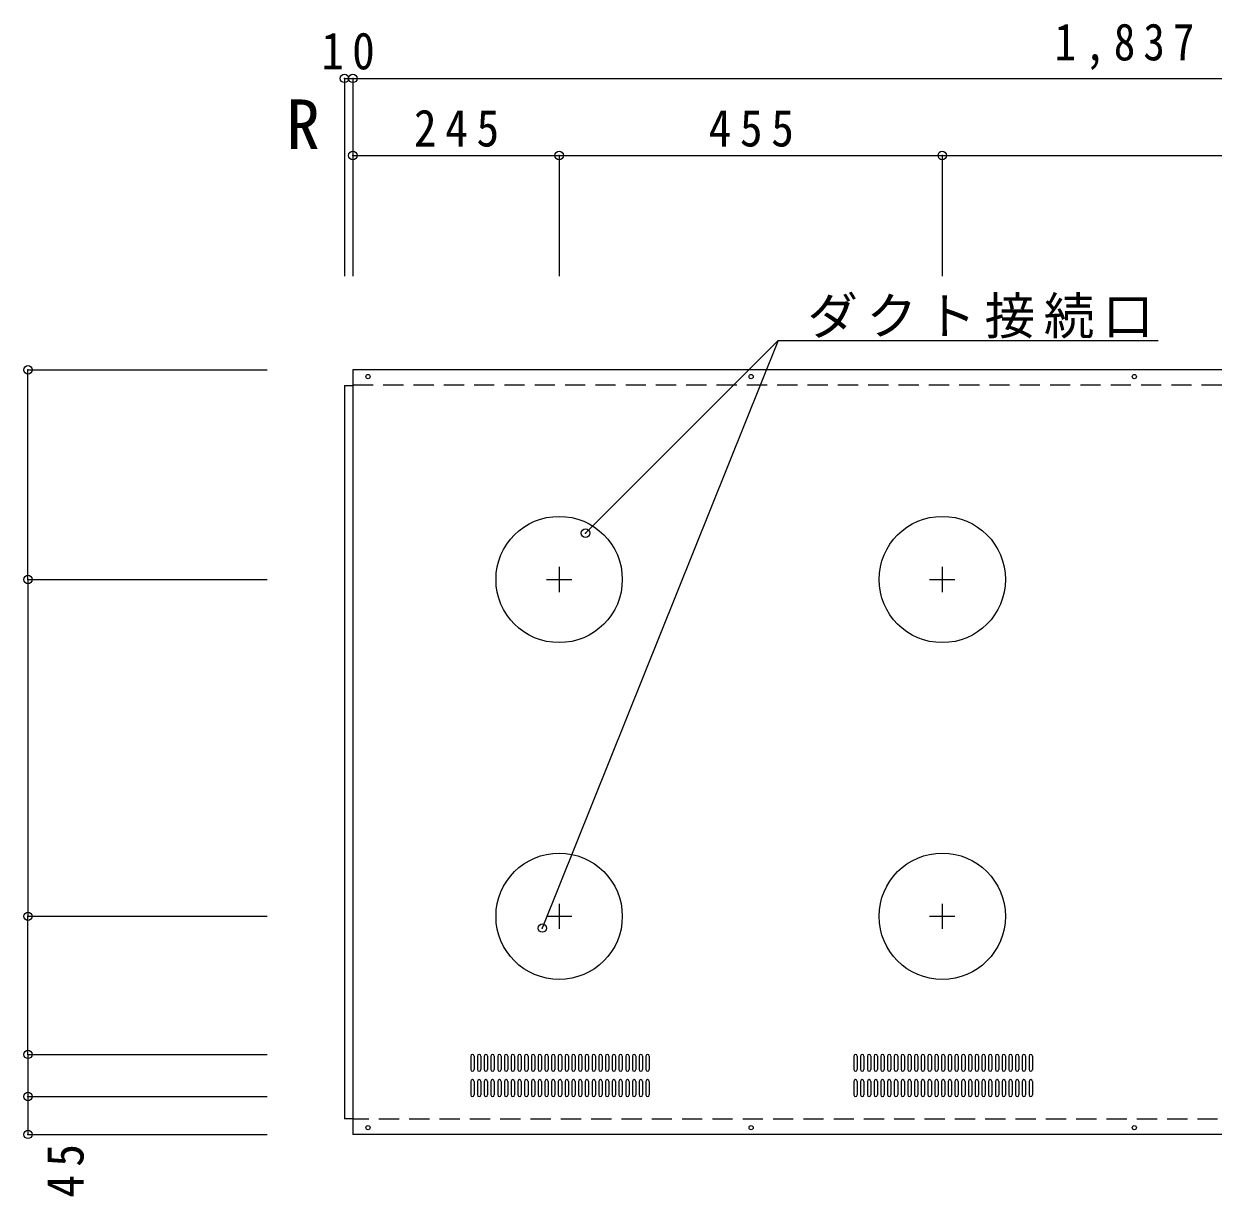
# Model space of a CAD drawing. Units: millimetres at full size, sheet at 1:20. Extents: x -3527 to 4553, y -2654 to 2966.
# Drawn here: x 433 to 1846, y -188 to 1205 of the extents above; entities that cross this region are included whole.
import ezdxf
from ezdxf.enums import TextEntityAlignment as Align

# ---------------------------------------------------------------- set-up
doc = ezdxf.new("R2010")
doc.units = ezdxf.units.MM
doc.header["$LTSCALE"] = 20
doc.header["$PDMODE"] = 32
doc.header["$PDSIZE"] = 10
doc.linetypes.add('CHAIN1', pattern=[8, 5, -1, 1, -1])
doc.linetypes.add('DASHED1', pattern=[1.8, 1.2, -0.6])
doc.layers.add('0-0', color=4, linetype='Continuous')
doc.styles.add('ＭＳ ゴシック', font='')
doc.styles.get('ＭＳ ゴシック').set_extended_font_data('MS Gothic')

msp = doc.modelspace()

# ---------------------------------------------------------------- linework, layer by layer
at = {"layer": '0-0'}
for p, q in [((814.2, 1139.78), (824.2, 1139.78)), ((814.2, 1139.78), (814.2, 905.06)), ((824.2, 1139.78), (824.2, 905.06)), ((824.2, 1139.78), (2661.2, 1139.78)), ((824.2, 1048.14), (824.2, 905.06)), ((824.2, 1048.14), (1069.2, 1048.14)), ((824.2, 1048.14), (824.2, 905.06)), ((1069.2, 1048.14), (1069.2, 905.06)), ((1069.2, 1048.14), (1524.2, 1048.14)), ((1524.2, 1048.14), (1524.2, 905.06)), ((1524.2, 1048.14), (2661.2, 1048.14)), ((1524.2, 1048.14), (1524.2, 905.06)), ((1329.26, 828.48), (1049.21, 130.69)), ((1100.43, 599.65), (1329.26, 828.48)), ((1329.26, 828.48), (1780.72, 828.48)), ((438.41, 793.63), (722.42, 793.63)), ((438.41, 544.63), (438.41, 793.63)), ((438.41, 793.63), (722.42, 793.63)), ((438.41, 544.63), (722.42, 544.63)), ((438.41, 544.63), (438.41, 144.63)), ((438.41, 544.63), (722.42, 544.63)), ((438.41, 544.63), (722.42, 544.63)), ((438.41, 144.63), (722.42, 144.63)), ((438.41, -19.37), (438.41, 144.63)), ((438.41, 144.63), (722.42, 144.63)), ((438.41, -19.37), (722.42, -19.37)), ((438.41, -19.37), (722.42, -19.37)), ((438.41, -19.37), (722.42, -19.37)), ((964.2, -21.37), (964.2, -37.37)), ((968.2, -21.37), (968.2, -37.37)), ((972.2, -21.37), (972.2, -37.37)), ((976.2, -21.37), (976.2, -37.37)), ((980.2, -21.37), (980.2, -37.37)), ((984.2, -21.37), (984.2, -37.37)), ((988.2, -21.37), (988.2, -37.37)), ((992.2, -21.37), (992.2, -37.37)), ((996.2, -21.37), (996.2, -37.37)), ((1000.2, -21.37), (1000.2, -37.37)), ((1004.2, -21.37), (1004.2, -37.37)), ((1008.2, -21.37), (1008.2, -37.37)), ((1012.2, -21.37), (1012.2, -37.37)), ((1016.2, -21.37), (1016.2, -37.37)), ((1020.2, -21.37), (1020.2, -37.37)), ((1024.2, -21.37), (1024.2, -37.37)), ((1028.2, -21.37), (1028.2, -37.37)), ((1032.2, -21.37), (1032.2, -37.37)), ((1036.2, -21.37), (1036.2, -37.37)), ((1040.2, -21.37), (1040.2, -37.37)), ((1044.2, -21.37), (1044.2, -37.37)), ((1048.2, -21.37), (1048.2, -37.37)), ((1052.2, -21.37), (1052.2, -37.37)), ((1056.2, -21.37), (1056.2, -37.37)), ((1060.2, -21.37), (1060.2, -37.37)), ((1064.2, -21.37), (1064.2, -37.37)), ((1068.2, -21.37), (1068.2, -37.37)), ((1072.2, -21.37), (1072.2, -37.37)), ((1076.2, -21.37), (1076.2, -37.37)), ((1080.2, -21.37), (1080.2, -37.37)), ((1084.2, -21.37), (1084.2, -37.37)), ((1088.2, -21.37), (1088.2, -37.37)), ((1092.2, -21.37), (1092.2, -37.37)), ((1096.2, -21.37), (1096.2, -37.37)), ((1100.2, -21.37), (1100.2, -37.37)), ((1104.2, -21.37), (1104.2, -37.37)), ((1108.2, -21.37), (1108.2, -37.37)), ((1112.2, -21.37), (1112.2, -37.37)), ((1116.2, -21.37), (1116.2, -37.37)), ((1120.2, -21.37), (1120.2, -37.37)), ((1124.2, -21.37), (1124.2, -37.37)), ((1128.2, -21.37), (1128.2, -37.37)), ((1132.2, -21.37), (1132.2, -37.37)), ((1136.2, -21.37), (1136.2, -37.37)), ((1140.2, -21.37), (1140.2, -37.37)), ((1144.2, -21.37), (1144.2, -37.37)), ((1148.2, -21.37), (1148.2, -37.37)), ((1152.2, -21.37), (1152.2, -37.37)), ((1156.2, -21.37), (1156.2, -37.37)), ((1160.2, -21.37), (1160.2, -37.37)), ((1164.2, -21.37), (1164.2, -37.37)), ((1168.2, -21.37), (1168.2, -37.37)), ((1172.2, -21.37), (1172.2, -37.37)), ((1176.2, -21.37), (1176.2, -37.37)), ((1419.2, -21.37), (1419.2, -37.37)), ((1423.2, -21.37), (1423.2, -37.37)), ((1427.2, -21.37), (1427.2, -37.37)), ((1431.2, -21.37), (1431.2, -37.37)), ((1435.2, -21.37), (1435.2, -37.37)), ((1439.2, -21.37), (1439.2, -37.37)), ((1443.2, -21.37), (1443.2, -37.37)), ((1447.2, -21.37), (1447.2, -37.37)), ((1451.2, -21.37), (1451.2, -37.37)), ((1455.2, -21.37), (1455.2, -37.37)), ((1459.2, -21.37), (1459.2, -37.37)), ((1463.2, -21.37), (1463.2, -37.37)), ((1467.2, -21.37), (1467.2, -37.37)), ((1471.2, -21.37), (1471.2, -37.37)), ((1475.2, -21.37), (1475.2, -37.37)), ((1479.2, -21.37), (1479.2, -37.37)), ((1483.2, -21.37), (1483.2, -37.37)), ((1487.2, -21.37), (1487.2, -37.37)), ((1491.2, -21.37), (1491.2, -37.37)), ((1495.2, -21.37), (1495.2, -37.37)), ((1499.2, -21.37), (1499.2, -37.37)), ((1503.2, -21.37), (1503.2, -37.37)), ((1507.2, -21.37), (1507.2, -37.37)), ((1511.2, -21.37), (1511.2, -37.37)), ((1515.2, -21.37), (1515.2, -37.37)), ((1519.2, -21.37), (1519.2, -37.37)), ((1523.2, -21.37), (1523.2, -37.37)), ((1527.2, -21.37), (1527.2, -37.37)), ((1531.2, -21.37), (1531.2, -37.37)), ((1535.2, -21.37), (1535.2, -37.37)), ((1539.2, -21.37), (1539.2, -37.37)), ((1543.2, -21.37), (1543.2, -37.37)), ((1547.2, -21.37), (1547.2, -37.37)), ((1551.2, -21.37), (1551.2, -37.37)), ((1555.2, -21.37), (1555.2, -37.37)), ((1559.2, -21.37), (1559.2, -37.37)), ((1563.2, -21.37), (1563.2, -37.37)), ((1567.2, -21.37), (1567.2, -37.37)), ((1571.2, -21.37), (1571.2, -37.37)), ((1575.2, -21.37), (1575.2, -37.37)), ((1579.2, -21.37), (1579.2, -37.37)), ((1583.2, -21.37), (1583.2, -37.37)), ((1587.2, -21.37), (1587.2, -37.37)), ((1591.2, -21.37), (1591.2, -37.37)), ((1595.2, -21.37), (1595.2, -37.37)), ((1599.2, -21.37), (1599.2, -37.37)), ((1603.2, -21.37), (1603.2, -37.37)), ((1607.2, -21.37), (1607.2, -37.37)), ((1611.2, -21.37), (1611.2, -37.37)), ((1615.2, -21.37), (1615.2, -37.37)), ((1619.2, -21.37), (1619.2, -37.37)), ((1623.2, -21.37), (1623.2, -37.37)), ((1627.2, -21.37), (1627.2, -37.37)), ((1631.2, -21.37), (1631.2, -37.37)), ((964.2, -51.37), (964.2, -67.37)), ((968.2, -51.37), (968.2, -67.37)), ((972.2, -51.37), (972.2, -67.37)), ((976.2, -51.37), (976.2, -67.37)), ((980.2, -51.37), (980.2, -67.37)), ((984.2, -51.37), (984.2, -67.37)), ((988.2, -51.37), (988.2, -67.37)), ((992.2, -51.37), (992.2, -67.37)), ((996.2, -51.37), (996.2, -67.37)), ((1000.2, -51.37), (1000.2, -67.37)), ((1004.2, -51.37), (1004.2, -67.37)), ((1008.2, -51.37), (1008.2, -67.37)), ((1012.2, -51.37), (1012.2, -67.37)), ((1016.2, -51.37), (1016.2, -67.37)), ((1020.2, -51.37), (1020.2, -67.37)), ((1024.2, -51.37), (1024.2, -67.37)), ((1028.2, -51.37), (1028.2, -67.37)), ((1032.2, -51.37), (1032.2, -67.37)), ((1036.2, -51.37), (1036.2, -67.37)), ((1040.2, -51.37), (1040.2, -67.37)), ((1044.2, -51.37), (1044.2, -67.37)), ((1048.2, -51.37), (1048.2, -67.37)), ((1052.2, -51.37), (1052.2, -67.37)), ((1056.2, -51.37), (1056.2, -67.37)), ((1060.2, -51.37), (1060.2, -67.37)), ((1064.2, -51.37), (1064.2, -67.37)), ((1068.2, -51.37), (1068.2, -67.37)), ((1072.2, -51.37), (1072.2, -67.37)), ((1076.2, -51.37), (1076.2, -67.37)), ((1080.2, -51.37), (1080.2, -67.37)), ((1084.2, -51.37), (1084.2, -67.37)), ((1088.2, -51.37), (1088.2, -67.37)), ((1092.2, -51.37), (1092.2, -67.37)), ((1096.2, -51.37), (1096.2, -67.37)), ((1100.2, -51.37), (1100.2, -67.37)), ((1104.2, -51.37), (1104.2, -67.37)), ((1108.2, -51.37), (1108.2, -67.37)), ((1112.2, -51.37), (1112.2, -67.37)), ((1116.2, -51.37), (1116.2, -67.37)), ((1120.2, -51.37), (1120.2, -67.37)), ((1124.2, -51.37), (1124.2, -67.37)), ((1128.2, -51.37), (1128.2, -67.37)), ((1132.2, -51.37), (1132.2, -67.37)), ((1136.2, -51.37), (1136.2, -67.37)), ((1140.2, -51.37), (1140.2, -67.37)), ((1144.2, -51.37), (1144.2, -67.37)), ((1148.2, -51.37), (1148.2, -67.37)), ((1152.2, -51.37), (1152.2, -67.37)), ((1156.2, -51.37), (1156.2, -67.37)), ((1160.2, -51.37), (1160.2, -67.37)), ((1164.2, -51.37), (1164.2, -67.37)), ((1168.2, -51.37), (1168.2, -67.37)), ((1172.2, -51.37), (1172.2, -67.37)), ((1176.2, -51.37), (1176.2, -67.37)), ((1419.2, -51.37), (1419.2, -67.37)), ((1423.2, -51.37), (1423.2, -67.37)), ((1427.2, -51.37), (1427.2, -67.37)), ((1431.2, -51.37), (1431.2, -67.37)), ((1435.2, -51.37), (1435.2, -67.37)), ((1439.2, -51.37), (1439.2, -67.37)), ((1443.2, -51.37), (1443.2, -67.37)), ((1447.2, -51.37), (1447.2, -67.37)), ((1451.2, -51.37), (1451.2, -67.37)), ((1455.2, -51.37), (1455.2, -67.37)), ((1459.2, -51.37), (1459.2, -67.37)), ((1463.2, -51.37), (1463.2, -67.37)), ((1467.2, -51.37), (1467.2, -67.37)), ((1471.2, -51.37), (1471.2, -67.37)), ((1475.2, -51.37), (1475.2, -67.37)), ((1479.2, -51.37), (1479.2, -67.37)), ((1483.2, -51.37), (1483.2, -67.37)), ((1487.2, -51.37), (1487.2, -67.37)), ((1491.2, -51.37), (1491.2, -67.37)), ((1495.2, -51.37), (1495.2, -67.37)), ((1499.2, -51.37), (1499.2, -67.37)), ((1503.2, -51.37), (1503.2, -67.37)), ((1507.2, -51.37), (1507.2, -67.37)), ((1511.2, -51.37), (1511.2, -67.37)), ((1515.2, -51.37), (1515.2, -67.37)), ((1519.2, -51.37), (1519.2, -67.37)), ((1523.2, -51.37), (1523.2, -67.37)), ((1527.2, -51.37), (1527.2, -67.37)), ((1531.2, -51.37), (1531.2, -67.37)), ((1535.2, -51.37), (1535.2, -67.37)), ((1539.2, -51.37), (1539.2, -67.37)), ((1543.2, -51.37), (1543.2, -67.37)), ((1547.2, -51.37), (1547.2, -67.37)), ((1551.2, -51.37), (1551.2, -67.37)), ((1555.2, -51.37), (1555.2, -67.37)), ((1559.2, -51.37), (1559.2, -67.37)), ((1563.2, -51.37), (1563.2, -67.37)), ((1567.2, -51.37), (1567.2, -67.37)), ((1571.2, -51.37), (1571.2, -67.37)), ((1575.2, -51.37), (1575.2, -67.37)), ((1579.2, -51.37), (1579.2, -67.37)), ((1583.2, -51.37), (1583.2, -67.37)), ((1587.2, -51.37), (1587.2, -67.37)), ((1591.2, -51.37), (1591.2, -67.37)), ((1595.2, -51.37), (1595.2, -67.37)), ((1599.2, -51.37), (1599.2, -67.37)), ((1603.2, -51.37), (1603.2, -67.37)), ((1607.2, -51.37), (1607.2, -67.37)), ((1611.2, -51.37), (1611.2, -67.37)), ((1615.2, -51.37), (1615.2, -67.37)), ((1619.2, -51.37), (1619.2, -67.37)), ((1623.2, -51.37), (1623.2, -67.37)), ((1627.2, -51.37), (1627.2, -67.37)), ((1631.2, -51.37), (1631.2, -67.37)), ((438.41, -69.37), (722.42, -69.37)), ((438.41, -69.37), (438.41, -114.37)), ((438.41, -114.37), (722.42, -114.37))]:
    msp.add_line(p, q, dxfattribs=at)
at = {"layer": '0-0', "color": 7}
for p, q in [((2661.2, 793.63), (824.2, 793.63)), ((824.2, 793.63), (824.2, 775.13)), ((814.2, 775.13), (814.2, -95.87)), ((824.2, -95.87), (824.2, -114.37)), ((2661.2, -114.37), (824.2, -114.37))]:
    msp.add_line(p, q, dxfattribs=at)
at = {"layer": '0-0', "color": 7, "linetype": 'DASHED1'}
for p, q in [((824.2, 775.63), (2643.2, 775.63)), ((2643.2, -96.37), (824.2, -96.37))]:
    msp.add_line(p, q, dxfattribs=at)
at = {"layer": '0-0', "linetype": 'CHAIN1'}
for p, q in [((1069.2, 559.63), (1069.2, 529.63)), ((1524.2, 559.63), (1524.2, 529.63)), ((1054.2, 544.63), (1084.2, 544.63)), ((1509.2, 544.63), (1539.2, 544.63)), ((1069.2, 159.63), (1069.2, 129.63)), ((1524.2, 159.63), (1524.2, 129.63)), ((1054.2, 144.63), (1084.2, 144.63)), ((1509.2, 144.63), (1539.2, 144.63))]:
    msp.add_line(p, q, dxfattribs=at)
at = {"layer": '0-0', "color": 7}
msp.add_lwpolyline([(814.2, 775.13), (824.2, 775.13), (824.2, -95.87), (814.2, -95.87)], dxfattribs=at)
at = {"layer": '0-0'}
msp.add_lwpolyline([(438.41, -19.37), (438.41, -39.37), (438.41, -49.37), (438.41, -69.37)], dxfattribs=at)
for centre, radius in [((842.2, 785.63), 2.5), ((1297.2, 785.63), 2.5), ((1752.2, 785.63), 2.5), ((1069.2, 544.63), 75), ((1524.2, 544.63), 75), ((1069.2, 144.63), 75), ((1524.2, 144.63), 75), ((842.2, -106.37), 2.5), ((1297.2, -106.37), 2.5), ((1752.2, -106.37), 2.5)]:
    msp.add_circle(centre, radius, dxfattribs=at)
for centre, start, end in [((966.2, -21.37), 0, 180), ((974.2, -21.37), 0, 180), ((982.2, -21.37), 0, 180), ((990.2, -21.37), 0, 180), ((998.2, -21.37), 0, 180), ((1006.2, -21.37), 0, 180), ((1014.2, -21.37), 0, 180), ((1022.2, -21.37), 0, 180), ((1030.2, -21.37), 0, 180), ((1038.2, -21.37), 0, 180), ((1046.2, -21.37), 0, 180), ((1054.2, -21.37), 0, 180), ((1062.2, -21.37), 0, 180), ((1070.2, -21.37), 0, 180), ((1078.2, -21.37), 0, 180), ((1086.2, -21.37), 0, 180), ((1094.2, -21.37), 0, 180), ((1102.2, -21.37), 0, 180), ((1110.2, -21.37), 0, 180), ((1118.2, -21.37), 0, 180), ((1126.2, -21.37), 0, 180), ((1134.2, -21.37), 0, 180), ((1142.2, -21.37), 0, 180), ((1150.2, -21.37), 0, 180), ((1158.2, -21.37), 0, 180), ((1166.2, -21.37), 0, 180), ((1174.2, -21.37), 0, 180), ((1421.2, -21.37), 0, 180), ((1429.2, -21.37), 0, 180), ((1437.2, -21.37), 0, 180), ((1445.2, -21.37), 0, 180), ((1453.2, -21.37), 0, 180), ((1461.2, -21.37), 0, 180), ((1469.2, -21.37), 0, 180), ((1477.2, -21.37), 0, 180), ((1485.2, -21.37), 0, 180), ((1493.2, -21.37), 0, 180), ((1501.2, -21.37), 0, 180), ((1509.2, -21.37), 0, 180), ((1517.2, -21.37), 0, 180), ((1525.2, -21.37), 0, 180), ((1533.2, -21.37), 0, 180), ((1541.2, -21.37), 0, 180), ((1549.2, -21.37), 0, 180), ((1557.2, -21.37), 0, 180), ((1565.2, -21.37), 0, 180), ((1573.2, -21.37), 0, 180), ((1581.2, -21.37), 0, 180), ((1589.2, -21.37), 0, 180), ((1597.2, -21.37), 0, 180), ((1605.2, -21.37), 0, 180), ((1613.2, -21.37), 0, 180), ((1621.2, -21.37), 0, 180), ((1629.2, -21.37), 0, 180), ((966.2, -37.37), 180, 0), ((974.2, -37.37), 180, 0), ((982.2, -37.37), 180, 0), ((990.2, -37.37), 180, 0), ((998.2, -37.37), 180, 0), ((1006.2, -37.37), 180, 0), ((1014.2, -37.37), 180, 0), ((1022.2, -37.37), 180, 0), ((1030.2, -37.37), 180, 0), ((1038.2, -37.37), 180, 0), ((1046.2, -37.37), 180, 0), ((1054.2, -37.37), 180, 0), ((1062.2, -37.37), 180, 0), ((1070.2, -37.37), 180, 0), ((1078.2, -37.37), 180, 0), ((1086.2, -37.37), 180, 0), ((1094.2, -37.37), 180, 0), ((1102.2, -37.37), 180, 0), ((1110.2, -37.37), 180, 0), ((1118.2, -37.37), 180, 0), ((1126.2, -37.37), 180, 0), ((1134.2, -37.37), 180, 0), ((1142.2, -37.37), 180, 0), ((1150.2, -37.37), 180, 0), ((1158.2, -37.37), 180, 0), ((1166.2, -37.37), 180, 0), ((1174.2, -37.37), 180, 0), ((1421.2, -37.37), 180, 0), ((1429.2, -37.37), 180, 0), ((1437.2, -37.37), 180, 0), ((1445.2, -37.37), 180, 0), ((1453.2, -37.37), 180, 0), ((1461.2, -37.37), 180, 0), ((1469.2, -37.37), 180, 0), ((1477.2, -37.37), 180, 0), ((1485.2, -37.37), 180, 0), ((1493.2, -37.37), 180, 0), ((1501.2, -37.37), 180, 0), ((1509.2, -37.37), 180, 0), ((1517.2, -37.37), 180, 0), ((1525.2, -37.37), 180, 0), ((1533.2, -37.37), 180, 0), ((1541.2, -37.37), 180, 0), ((1549.2, -37.37), 180, 0), ((1557.2, -37.37), 180, 0), ((1565.2, -37.37), 180, 0), ((1573.2, -37.37), 180, 0), ((1581.2, -37.37), 180, 0), ((1589.2, -37.37), 180, 0), ((1597.2, -37.37), 180, 0), ((1605.2, -37.37), 180, 0), ((1613.2, -37.37), 180, 0), ((1621.2, -37.37), 180, 0), ((1629.2, -37.37), 180, 0), ((966.2, -51.37), 0, 180), ((974.2, -51.37), 0, 180), ((982.2, -51.37), 0, 180), ((990.2, -51.37), 0, 180), ((998.2, -51.37), 0, 180), ((1006.2, -51.37), 0, 180), ((1014.2, -51.37), 0, 180), ((1022.2, -51.37), 0, 180), ((1030.2, -51.37), 0, 180), ((1038.2, -51.37), 0, 180), ((1046.2, -51.37), 0, 180), ((1054.2, -51.37), 0, 180), ((1062.2, -51.37), 0, 180), ((1070.2, -51.37), 0, 180), ((1078.2, -51.37), 0, 180), ((1086.2, -51.37), 0, 180), ((1094.2, -51.37), 0, 180), ((1102.2, -51.37), 0, 180), ((1110.2, -51.37), 0, 180), ((1118.2, -51.37), 0, 180), ((1126.2, -51.37), 0, 180), ((1134.2, -51.37), 0, 180), ((1142.2, -51.37), 0, 180), ((1150.2, -51.37), 0, 180), ((1158.2, -51.37), 0, 180), ((1166.2, -51.37), 0, 180), ((1174.2, -51.37), 0, 180), ((1421.2, -51.37), 0, 180), ((1429.2, -51.37), 0, 180), ((1437.2, -51.37), 0, 180), ((1445.2, -51.37), 0, 180), ((1453.2, -51.37), 0, 180), ((1461.2, -51.37), 0, 180), ((1469.2, -51.37), 0, 180), ((1477.2, -51.37), 0, 180), ((1485.2, -51.37), 0, 180), ((1493.2, -51.37), 0, 180), ((1501.2, -51.37), 0, 180), ((1509.2, -51.37), 0, 180), ((1517.2, -51.37), 0, 180), ((1525.2, -51.37), 0, 180), ((1533.2, -51.37), 0, 180), ((1541.2, -51.37), 0, 180), ((1549.2, -51.37), 0, 180), ((1557.2, -51.37), 0, 180), ((1565.2, -51.37), 0, 180), ((1573.2, -51.37), 0, 180), ((1581.2, -51.37), 0, 180), ((1589.2, -51.37), 0, 180), ((1597.2, -51.37), 0, 180), ((1605.2, -51.37), 0, 180), ((1613.2, -51.37), 0, 180), ((1621.2, -51.37), 0, 180), ((1629.2, -51.37), 0, 180), ((966.2, -67.37), 180, 0), ((974.2, -67.37), 180, 0), ((982.2, -67.37), 180, 0), ((990.2, -67.37), 180, 0), ((998.2, -67.37), 180, 0), ((1006.2, -67.37), 180, 0), ((1014.2, -67.37), 180, 0), ((1022.2, -67.37), 180, 0), ((1030.2, -67.37), 180, 0), ((1038.2, -67.37), 180, 0), ((1046.2, -67.37), 180, 0), ((1054.2, -67.37), 180, 0), ((1062.2, -67.37), 180, 0), ((1070.2, -67.37), 180, 0), ((1078.2, -67.37), 180, 0), ((1086.2, -67.37), 180, 0), ((1094.2, -67.37), 180, 0), ((1102.2, -67.37), 180, 0), ((1110.2, -67.37), 180, 0), ((1118.2, -67.37), 180, 0), ((1126.2, -67.37), 180, 0), ((1134.2, -67.37), 180, 0), ((1142.2, -67.37), 180, 0), ((1150.2, -67.37), 180, 0), ((1158.2, -67.37), 180, 0), ((1166.2, -67.37), 180, 0), ((1174.2, -67.37), 180, 0), ((1421.2, -67.37), 180, 0), ((1429.2, -67.37), 180, 0), ((1437.2, -67.37), 180, 0), ((1445.2, -67.37), 180, 0), ((1453.2, -67.37), 180, 0), ((1461.2, -67.37), 180, 0), ((1469.2, -67.37), 180, 0), ((1477.2, -67.37), 180, 0), ((1485.2, -67.37), 180, 0), ((1493.2, -67.37), 180, 0), ((1501.2, -67.37), 180, 0), ((1509.2, -67.37), 180, 0), ((1517.2, -67.37), 180, 0), ((1525.2, -67.37), 180, 0), ((1533.2, -67.37), 180, 0), ((1541.2, -67.37), 180, 0), ((1549.2, -67.37), 180, 0), ((1557.2, -67.37), 180, 0), ((1565.2, -67.37), 180, 0), ((1573.2, -67.37), 180, 0), ((1581.2, -67.37), 180, 0), ((1589.2, -67.37), 180, 0), ((1597.2, -67.37), 180, 0), ((1605.2, -67.37), 180, 0), ((1613.2, -67.37), 180, 0), ((1621.2, -67.37), 180, 0), ((1629.2, -67.37), 180, 0)]:
    msp.add_arc(centre, 2, start, end, dxfattribs=at)
at = {"layer": '0-0', "color": 5}
for p in [(814.2, 1139.78), (824.2, 1139.78), (824.2, 1048.14), (1069.2, 1048.14), (1524.2, 1048.14), (438.41, 793.63), (1100.43, 599.65), (438.41, 544.63), (438.41, 144.63), (1049.21, 130.69), (438.41, -19.37), (438.41, -69.37), (438.41, -114.37)]:
    msp.add_point(p, dxfattribs=at)

# ---------------------------------------------------------------- texts
at = {"layer": '0-0', "color": 7, "style": 'ＭＳ ゴシック'}
msp.add_text('R', height=58.65, dxfattribs=at).set_placement((744.99, 1038.49), align=Align.BOTTOM_LEFT)
at = {"layer": '0-0', "color": 7, "char_height": 43.99, "attachment_point": 7, "style": 'ＭＳ ゴシック'}
for s, insert in [('\\T1.38;\\W0.85;1,837', (1657.7, 1149.78)), ('\\T1.36;\\W0.9;10', (786.7, 1149.78)), ('\\T1.38;\\W0.9;245', (896.7, 1058.14)), ('\\T1.38;\\W0.9;455', (1246.7, 1058.14)), ('\\T1.17;ダクト接続口', (1363.92, 830.86))]:
    msp.add_mtext(s, dxfattribs=dict(at, insert=insert))
at = {"layer": '0-0', "color": 7, "insert": (505.09, -189.4), "char_height": 43.99, "attachment_point": 7, "rotation": 90, "style": 'ＭＳ ゴシック'}
msp.add_mtext('\\T1.36;\\W0.9;45', dxfattribs=at)

doc.saveas('drawing.dxf')
